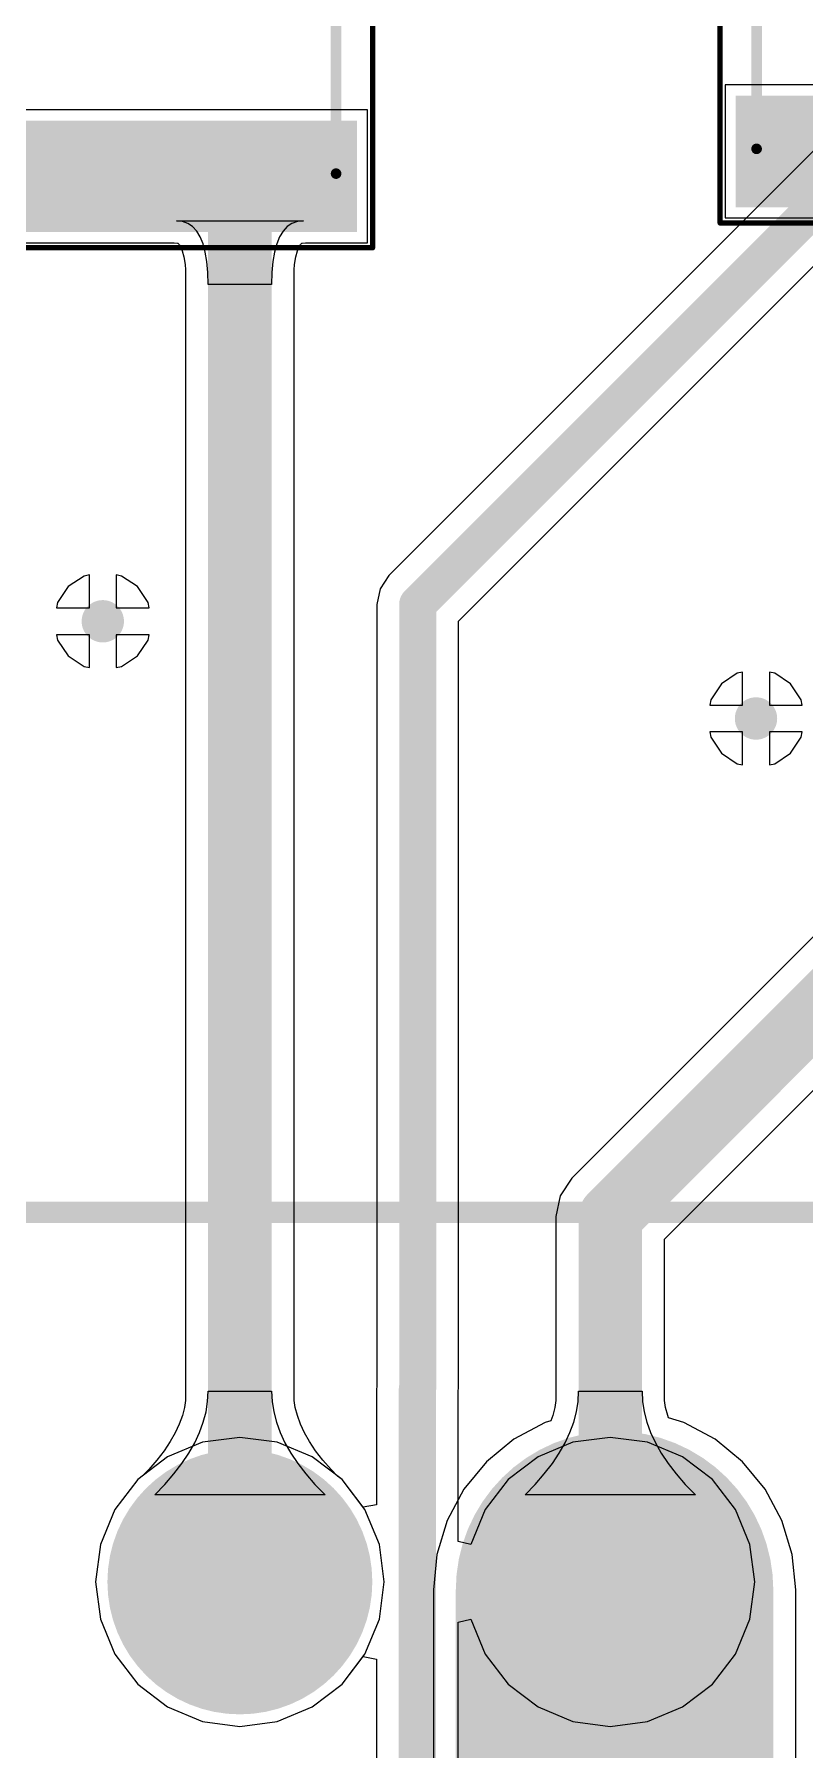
# Model space of a CAD drawing. Header units: millimetres. Extents: x 0.26 to 7.33, y 1.06 to 4.59.
# Drawn here: x 1.256 to 1.542, y 1.985 to 2.622 of the extents above; entities that cross this region are included whole.
import ezdxf

# ---------------------------------------------------------------- set-up
doc = ezdxf.new("R2010")
doc.units = ezdxf.units.MM
doc.header["$MEASUREMENT"] = 0
for name, color, linetype in [('BottomLayer', 5, 'Continuous'), ('BottomSolder', 6, 'Continuous'), ('Mechanical15', 56, 'Continuous'), ('Mechanical16', 56, 'Continuous'), ('MultiLayer', 9, 'Continuous'), ('PadHoleLayer', 156, 'Continuous'), ('TopLayer', 1, 'Continuous'), ('TopOverlay', 2, 'Continuous'), ('TopPaste', 8, 'Continuous'), ('TopSolder', 216, 'Continuous'), ('ViaHoleLayer', 16, 'Continuous')]:
    doc.layers.add(name, color=color, linetype=linetype)

# ---------------------------------------------------------------- blocks, each defined once
blk = doc.blocks.new('MX150_20_PIN_29')
at = {"layer": 'BottomLayer', "const_width": 0.04528}
for points in [[(-0.22933, 0.0689, 1), (-0.18405, 0.0689, 1)], [(-0.09154, 0.0689, 1), (-0.04626, 0.0689, 1)]]:
    blk.add_lwpolyline(points, format="xyb", close=True, dxfattribs=at)
at = {"layer": 'BottomSolder', "const_width": 0.04928}
for points in [[(-0.23133, 0.0689, 1), (-0.18205, 0.0689, 1)], [(-0.09354, 0.0689, 1), (-0.04426, 0.0689, 1)]]:
    blk.add_lwpolyline(points, format="xyb", close=True, dxfattribs=at)
at = {"layer": 'MultiLayer', "const_width": 0.04528}
for points in [[(-0.22933, 0.0689, 1), (-0.18405, 0.0689, 1)], [(-0.09154, 0.0689, 1), (-0.04626, 0.0689, 1)]]:
    blk.add_lwpolyline(points, format="xyb", close=True, dxfattribs=at)
at = {"layer": 'PadHoleLayer', "const_width": 0.0315}
for points in [[(-0.22244, 0.0689, 1), (-0.19094, 0.0689, 1)], [(-0.08465, 0.0689, 1), (-0.05315, 0.0689, 1)]]:
    blk.add_lwpolyline(points, format="xyb", close=True, dxfattribs=at)
at = {"layer": 'TopLayer', "const_width": 0.04528}
for points in [[(-0.22933, 0.0689, 1), (-0.18405, 0.0689, 1)], [(-0.09154, 0.0689, 1), (-0.04626, 0.0689, 1)]]:
    blk.add_lwpolyline(points, format="xyb", close=True, dxfattribs=at)
at = {"layer": 'TopOverlay', "const_width": 0.008}
blk.add_lwpolyline([(-1.08622, 0.2063), (1.0878, 0.2063)], dxfattribs=at)
at = {"layer": 'TopSolder', "const_width": 0.04928}
for points in [[(-0.23133, 0.0689, 1), (-0.18205, 0.0689, 1)], [(-0.09354, 0.0689, 1), (-0.04426, 0.0689, 1)]]:
    blk.add_lwpolyline(points, format="xyb", close=True, dxfattribs=at)
blk = doc.blocks.new('FUSC4632X85N_38')
at = {"layer": 'Mechanical15', "const_width": 0.00394}
for points in [[(-0.08957, -0.06378), (-0.08957, 0.06378)], [(0.08957, 0.06378), (-0.08957, 0.06378)], [(0.08957, -0.06378), (0.08957, 0.06378)], [(0.08957, -0.06378), (-0.08957, -0.06378)]]:
    blk.add_lwpolyline(points, dxfattribs=at)
at = {"layer": 'Mechanical15', "const_width": 0.00197}
for points in [[(-0.09055, 0.06378, 1), (-0.08858, 0.06378, 1)], [(-0.09055, 0.06378, 1), (-0.08858, 0.06378, 1)], [(0.08858, 0.06378, 1), (0.09055, 0.06378, 1)], [(0.08858, 0.06378, 1), (0.09055, 0.06378, 1)], [(-0.09055, -0.06378, 1), (-0.08858, -0.06378, 1)], [(-0.09055, -0.06378, 1), (-0.08858, -0.06378, 1)], [(0.08858, -0.06378, 1), (0.09055, -0.06378, 1)], [(0.08858, -0.06378, 1), (0.09055, -0.06378, 1)]]:
    blk.add_lwpolyline(points, format="xyb", close=True, dxfattribs=at)
at = {"layer": 'Mechanical16', "const_width": 0.00197}
for points in [[(-0.11713, -0.07736), (-0.11713, 0.07736)], [(0.11713, 0.07736), (-0.11713, 0.07736)], [(0.11713, -0.07736), (0.11713, 0.07736)], [(0.11713, -0.07736), (-0.11713, -0.07736)]]:
    blk.add_lwpolyline(points, dxfattribs=at)
at = {"layer": 'Mechanical16', "const_width": 0.000984}
for points in [[(-0.11762, 0.07736, 1), (-0.11663, 0.07736, 1)], [(-0.11762, 0.07736, 1), (-0.11663, 0.07736, 1)], [(0.11663, 0.07736, 1), (0.11762, 0.07736, 1)], [(0.11663, 0.07736, 1), (0.11762, 0.07736, 1)], [(-0.11762, -0.07736, 1), (-0.11663, -0.07736, 1)], [(-0.11762, -0.07736, 1), (-0.11663, -0.07736, 1)], [(0.11663, -0.07736, 1), (0.11762, -0.07736, 1)], [(0.11663, -0.07736, 1), (0.11762, -0.07736, 1)]]:
    blk.add_lwpolyline(points, format="xyb", close=True, dxfattribs=at)
at = {"layer": 'TopLayer'}
for points in [[(-0.07382, -0.06752), (-0.07382, 0.06752), (-0.10728, -0.06752), (-0.10728, 0.06752)], [(0.10728, -0.06752), (0.10728, 0.06752), (0.07382, -0.06752), (0.07382, 0.06752)]]:
    blk.add_solid(points, dxfattribs=at)
at = {"layer": 'TopOverlay', "const_width": 0.00787}
blk.add_lwpolyline([(0, -0.05984), (0, 0.05984)], dxfattribs=at)
at = {"layer": 'TopOverlay', "const_width": 0.00394}
for points in [[(-0.00197, 0.05984, 1), (0.00197, 0.05984, 1)], [(-0.00197, -0.05984, 1), (0.00197, -0.05984, 1)]]:
    blk.add_lwpolyline(points, format="xyb", close=True, dxfattribs=at)
at = {"layer": 'TopPaste'}
for points in [[(-0.07382, -0.06752), (-0.07382, 0.06752), (-0.10728, -0.06752), (-0.10728, 0.06752)], [(0.10728, -0.06752), (0.10728, 0.06752), (0.07382, -0.06752), (0.07382, 0.06752)]]:
    blk.add_solid(points, dxfattribs=at)
at = {"layer": 'TopSolder'}
for points in [[(-0.06982, -0.07152), (-0.06982, 0.07152), (-0.11128, -0.07152), (-0.11128, 0.07152)], [(0.11128, -0.07152), (0.11128, 0.07152), (0.06982, -0.07152), (0.06982, 0.07152)]]:
    blk.add_solid(points, dxfattribs=at)
blk = doc.blocks.new('FUSC4632X85N_128')
at = {"layer": 'Mechanical15', "const_width": 0.00394}
for points in [[(-0.08957, -0.06378), (-0.08957, 0.06378)], [(0.08957, 0.06378), (-0.08957, 0.06378)], [(0.08957, -0.06378), (0.08957, 0.06378)], [(0.08957, -0.06378), (-0.08957, -0.06378)]]:
    blk.add_lwpolyline(points, dxfattribs=at)
at = {"layer": 'Mechanical15', "const_width": 0.00197}
for points in [[(-0.09055, 0.06378, 1), (-0.08858, 0.06378, 1)], [(-0.09055, 0.06378, 1), (-0.08858, 0.06378, 1)], [(0.08858, 0.06378, 1), (0.09055, 0.06378, 1)], [(0.08858, 0.06378, 1), (0.09055, 0.06378, 1)], [(-0.09055, -0.06378, 1), (-0.08858, -0.06378, 1)], [(-0.09055, -0.06378, 1), (-0.08858, -0.06378, 1)], [(0.08858, -0.06378, 1), (0.09055, -0.06378, 1)], [(0.08858, -0.06378, 1), (0.09055, -0.06378, 1)]]:
    blk.add_lwpolyline(points, format="xyb", close=True, dxfattribs=at)
at = {"layer": 'Mechanical16', "const_width": 0.00197}
for points in [[(-0.11713, -0.07736), (-0.11713, 0.07736)], [(0.11713, 0.07736), (-0.11713, 0.07736)], [(0.11713, -0.07736), (0.11713, 0.07736)], [(0.11713, -0.07736), (-0.11713, -0.07736)]]:
    blk.add_lwpolyline(points, dxfattribs=at)
at = {"layer": 'Mechanical16', "const_width": 0.000984}
for points in [[(-0.11762, 0.07736, 1), (-0.11663, 0.07736, 1)], [(-0.11762, 0.07736, 1), (-0.11663, 0.07736, 1)], [(0.11663, 0.07736, 1), (0.11762, 0.07736, 1)], [(0.11663, 0.07736, 1), (0.11762, 0.07736, 1)], [(-0.11762, -0.07736, 1), (-0.11663, -0.07736, 1)], [(-0.11762, -0.07736, 1), (-0.11663, -0.07736, 1)], [(0.11663, -0.07736, 1), (0.11762, -0.07736, 1)], [(0.11663, -0.07736, 1), (0.11762, -0.07736, 1)]]:
    blk.add_lwpolyline(points, format="xyb", close=True, dxfattribs=at)
at = {"layer": 'TopLayer'}
for points in [[(-0.07382, -0.06752), (-0.07382, 0.06752), (-0.10728, -0.06752), (-0.10728, 0.06752)], [(0.10728, -0.06752), (0.10728, 0.06752), (0.07382, -0.06752), (0.07382, 0.06752)]]:
    blk.add_solid(points, dxfattribs=at)
at = {"layer": 'TopOverlay', "const_width": 0.00787}
blk.add_lwpolyline([(0, -0.05984), (0, 0.05984)], dxfattribs=at)
at = {"layer": 'TopOverlay', "const_width": 0.00394}
for points in [[(-0.00197, 0.05984, 1), (0.00197, 0.05984, 1)], [(-0.00197, -0.05984, 1), (0.00197, -0.05984, 1)]]:
    blk.add_lwpolyline(points, format="xyb", close=True, dxfattribs=at)
at = {"layer": 'TopPaste'}
for points in [[(-0.07382, -0.06752), (-0.07382, 0.06752), (-0.10728, -0.06752), (-0.10728, 0.06752)], [(0.10728, -0.06752), (0.10728, 0.06752), (0.07382, -0.06752), (0.07382, 0.06752)]]:
    blk.add_solid(points, dxfattribs=at)
at = {"layer": 'TopSolder'}
for points in [[(-0.06982, -0.07152), (-0.06982, 0.07152), (-0.11128, -0.07152), (-0.11128, 0.07152)], [(0.11128, -0.07152), (0.11128, 0.07152), (0.06982, -0.07152), (0.06982, 0.07152)]]:
    blk.add_solid(points, dxfattribs=at)

msp = doc.modelspace()

# ---------------------------------------------------------------- linework, layer by layer
at = {"layer": 'BottomLayer'}
for p, q in [((1.8287, 2.86247), (1.38741, 2.42118)), ((1.41332, 2.40415), (1.85017, 2.841)), ((1.27403, 2.42099), (1.26811, 2.41704)), ((1.276, 2.42138), (1.27403, 2.42099)), ((1.276, 2.40915), (1.276, 2.42138)), ((1.28797, 2.42099), (1.286, 2.42138)), ((1.286, 2.42138), (1.286, 2.40915)), ((1.29389, 2.41704), (1.28797, 2.42099)), ((1.38741, 2.42118), (1.38412, 2.41625)), ((1.26811, 2.41704), (1.26416, 2.41113)), ((1.29784, 2.41113), (1.29389, 2.41704)), ((1.38412, 2.41625), (1.38296, 2.41044)), ((1.26416, 2.41113), (1.26377, 2.40915)), ((1.26377, 2.40915), (1.276, 2.40915)), ((1.286, 2.40915), (1.29823, 2.40915)), ((1.29823, 2.40915), (1.29784, 2.41113)), ((1.38296, 2.41044), (1.38296, 2.11943)), ((1.276, 2.39915), (1.26377, 2.39915)), ((1.26377, 2.39915), (1.26416, 2.39718)), ((1.276, 2.38692), (1.276, 2.39915)), ((1.29823, 2.39915), (1.286, 2.39915)), ((1.286, 2.39915), (1.286, 2.38692)), ((1.29784, 2.39718), (1.29823, 2.39915)), ((1.41332, 2.11886), (1.41332, 2.40415)), ((1.26416, 2.39718), (1.26811, 2.39127)), ((1.29389, 2.39127), (1.29784, 2.39718)), ((1.26811, 2.39127), (1.27403, 2.38732)), ((1.27403, 2.38732), (1.276, 2.38692)), ((1.286, 2.38692), (1.28797, 2.38732)), ((1.28797, 2.38732), (1.29389, 2.39127)), ((1.51111, 2.38089), (1.50716, 2.37497)), ((1.51703, 2.38484), (1.51111, 2.38089)), ((1.519, 2.38523), (1.51703, 2.38484)), ((1.519, 2.373), (1.519, 2.38523)), ((1.53097, 2.38484), (1.529, 2.38523)), ((1.529, 2.38523), (1.529, 2.373)), ((1.53689, 2.38089), (1.53097, 2.38484)), ((1.54084, 2.37497), (1.53689, 2.38089)), ((1.50716, 2.37497), (1.50677, 2.373)), ((1.54123, 2.373), (1.54084, 2.37497)), ((1.50677, 2.373), (1.519, 2.373)), ((1.529, 2.373), (1.54123, 2.373)), ((1.519, 2.363), (1.50677, 2.363)), ((1.50677, 2.363), (1.50716, 2.36103)), ((1.50716, 2.36103), (1.51111, 2.35511)), ((1.519, 2.35077), (1.519, 2.363)), ((1.54123, 2.363), (1.529, 2.363)), ((1.529, 2.363), (1.529, 2.35077)), ((1.53689, 2.35511), (1.54084, 2.36103)), ((1.54084, 2.36103), (1.54123, 2.363)), ((1.51111, 2.35511), (1.51703, 2.35116)), ((1.53097, 2.35116), (1.53689, 2.35511)), ((1.51703, 2.35116), (1.519, 2.35077)), ((1.529, 2.35077), (1.53097, 2.35116)), ((1.38296, 2.11943), (1.38282, 2.11872)), ((1.38282, 2.11872), (1.38282, 2.07563)), ((1.41318, 2.11815), (1.41332, 2.11886)), ((1.41318, 2.06193), (1.41318, 2.11815)), ((1.31808, 2.09883), (1.30512, 2.09347)), ((1.33199, 2.10066), (1.31808, 2.09883)), ((1.3459, 2.09883), (1.33199, 2.10066)), ((1.35886, 2.09347), (1.3459, 2.09883)), ((1.45588, 2.09883), (1.44292, 2.09347)), ((1.46979, 2.10066), (1.45588, 2.09883)), ((1.48369, 2.09883), (1.46979, 2.10066)), ((1.49666, 2.09347), (1.48369, 2.09883)), ((1.30512, 2.09347), (1.294, 2.08493)), ((1.36999, 2.08493), (1.35886, 2.09347)), ((1.44292, 2.09347), (1.43179, 2.08493)), ((1.50778, 2.08493), (1.49666, 2.09347)), ((1.294, 2.08493), (1.28546, 2.0738)), ((1.37782, 2.07472), (1.36999, 2.08493)), ((1.43179, 2.08493), (1.42325, 2.0738)), ((1.51632, 2.0738), (1.50778, 2.08493)), ((1.28546, 2.0738), (1.28009, 2.06084)), ((1.38282, 2.07563), (1.37782, 2.07472)), ((1.42325, 2.0738), (1.41788, 2.06084)), ((1.52169, 2.06084), (1.51632, 2.0738)), ((1.28009, 2.06084), (1.27826, 2.04693)), ((1.41788, 2.06084), (1.41318, 2.06193)), ((1.52352, 2.04693), (1.52169, 2.06084)), ((1.27826, 2.04693), (1.28009, 2.03302)), ((1.52169, 2.03302), (1.52352, 2.04693)), ((1.28009, 2.03302), (1.28546, 2.02006)), ((1.41318, 2.03193), (1.41788, 2.03302)), ((1.41318, 1.97514), (1.41318, 2.03193)), ((1.41788, 2.03302), (1.42325, 2.02006)), ((1.51632, 2.02006), (1.52169, 2.03302)), ((1.28546, 2.02006), (1.294, 2.00893)), ((1.36999, 2.00893), (1.37782, 2.01914)), ((1.37782, 2.01914), (1.38282, 2.01823)), ((1.38282, 2.01823), (1.38282, 1.98143)), ((1.42325, 2.02006), (1.43179, 2.00893)), ((1.50778, 2.00893), (1.51632, 2.02006)), ((1.294, 2.00893), (1.30512, 2.00039)), ((1.35886, 2.00039), (1.36999, 2.00893)), ((1.43179, 2.00893), (1.44292, 2.00039)), ((1.49666, 2.00039), (1.50778, 2.00893)), ((1.30512, 2.00039), (1.31808, 1.99502)), ((1.3459, 1.99502), (1.35886, 2.00039)), ((1.44292, 2.00039), (1.45588, 1.99502)), ((1.48369, 1.99502), (1.49666, 2.00039)), ((1.31808, 1.99502), (1.33199, 1.99319)), ((1.33199, 1.99319), (1.3459, 1.99502)), ((1.45588, 1.99502), (1.46979, 1.99319)), ((1.46979, 1.99319), (1.48369, 1.99502))]:
    msp.add_line(p, q, dxfattribs=at)
at = {"layer": 'BottomLayer', "const_width": 0.01378}
for points in [[(1.39814, 2.41044), (1.843, 2.8553)], [(1.39814, 2.11886), (1.39814, 2.41044)], [(1.398, 2.11872), (1.39814, 2.11886)], [(1.398, 2.11872), (1.398, 2.11872)], [(1.398, 1.97514), (1.398, 2.11872)]]:
    msp.add_lwpolyline(points, dxfattribs=at)
at = {"layer": 'BottomLayer'}
for points, const_width in [([(1.27706, 2.40415, 1), (1.28494, 2.40415, 1)], 0.00787), ([(1.3947, 2.41044, 1), (1.40159, 2.41044, 1)], 0.00689), ([(1.3947, 2.41044, 1), (1.40159, 2.41044, 1)], 0.00689), ([(1.52006, 2.368, 1), (1.52794, 2.368, 1)], 0.00787), ([(1.39456, 2.11872, 1), (1.40144, 2.11872, 1)], 0.00689), ([(1.39456, 2.11872, 1), (1.40144, 2.11872, 1)], 0.00689), ([(1.39456, 2.11872, 1), (1.40144, 2.11872, 1)], 0.00689), ([(1.39456, 2.11872, 1), (1.40144, 2.11872, 1)], 0.00689), ([(1.3947, 2.11886, 1), (1.40159, 2.11886, 1)], 0.00689), ([(1.3947, 2.11886, 1), (1.40159, 2.11886, 1)], 0.00689)]:
    msp.add_lwpolyline(points, format="xyb", close=True, dxfattribs=dict(at, const_width=const_width))
at = {"layer": 'MultiLayer', "const_width": 0.00787}
for points in [[(1.27706, 2.40415, 1), (1.28494, 2.40415, 1)], [(1.52006, 2.368, 1), (1.52794, 2.368, 1)]]:
    msp.add_lwpolyline(points, format="xyb", close=True, dxfattribs=at)
at = {"layer": 'TopLayer'}
for p, q in [((1.66352, 2.60359), (1.51248, 2.60359)), ((1.51248, 2.60359), (1.51248, 2.55413)), ((1.37952, 2.59438), (1.22848, 2.59438)), ((1.37952, 2.54491), (1.37952, 2.59438)), ((1.31061, 2.5528), (1.30837, 2.55303)), ((1.30837, 2.55303), (1.35561, 2.55303)), ((1.31262, 2.55209), (1.31061, 2.5528)), ((1.31439, 2.55091), (1.31262, 2.55209)), ((1.35136, 2.55209), (1.34959, 2.55091)), ((1.35337, 2.5528), (1.35136, 2.55209)), ((1.35561, 2.55303), (1.35337, 2.5528)), ((1.51248, 2.55413), (1.5636, 2.55413)), ((1.31593, 2.54925), (1.31439, 2.55091)), ((1.31723, 2.54713), (1.31593, 2.54925)), ((1.31829, 2.54453), (1.31723, 2.54713)), ((1.34676, 2.54713), (1.34569, 2.54453)), ((1.34806, 2.54925), (1.34676, 2.54713)), ((1.34959, 2.55091), (1.34806, 2.54925)), ((1.22848, 2.54491), (1.30759, 2.54491)), ((1.30759, 2.54491), (1.3088, 2.54479)), ((1.3088, 2.54479), (1.30895, 2.54474)), ((1.30895, 2.54474), (1.30907, 2.54465)), ((1.30907, 2.54465), (1.3094, 2.5443)), ((1.3094, 2.5443), (1.30993, 2.54343)), ((1.30993, 2.54343), (1.31055, 2.54191)), ((1.31055, 2.54191), (1.31114, 2.53972)), ((1.31114, 2.53972), (1.31161, 2.53688)), ((1.31912, 2.54146), (1.31829, 2.54453)), ((1.31971, 2.53792), (1.31912, 2.54146)), ((1.34487, 2.54146), (1.34428, 2.53792)), ((1.34569, 2.54453), (1.34487, 2.54146)), ((1.35237, 2.53688), (1.35285, 2.53972)), ((1.35285, 2.53972), (1.35344, 2.54191)), ((1.35344, 2.54191), (1.35406, 2.54343)), ((1.35406, 2.54343), (1.35459, 2.5443)), ((1.35459, 2.5443), (1.35491, 2.54465)), ((1.35491, 2.54465), (1.35504, 2.54474)), ((1.35504, 2.54474), (1.35518, 2.54479)), ((1.35518, 2.54479), (1.35639, 2.54491)), ((1.35639, 2.54491), (1.37952, 2.54491)), ((1.31161, 2.53688), (1.31179, 2.53482)), ((1.31179, 2.53482), (1.31179, 2.11441)), ((1.32006, 2.5339), (1.31971, 2.53792)), ((1.32018, 2.52941), (1.32006, 2.5339)), ((1.34392, 2.5339), (1.3438, 2.52941)), ((1.34428, 2.53792), (1.34392, 2.5339)), ((1.35219, 2.53482), (1.35237, 2.53688)), ((1.35219, 2.11441), (1.35219, 2.53482)), ((1.3438, 2.52941), (1.32018, 2.52941)), ((1.27403, 2.42099), (1.26811, 2.41704)), ((1.276, 2.42138), (1.27403, 2.42099)), ((1.276, 2.40915), (1.276, 2.42138)), ((1.28797, 2.42099), (1.286, 2.42138)), ((1.286, 2.42138), (1.286, 2.40915)), ((1.29389, 2.41704), (1.28797, 2.42099)), ((1.26811, 2.41704), (1.26416, 2.41113)), ((1.29784, 2.41113), (1.29389, 2.41704)), ((1.26416, 2.41113), (1.26377, 2.40915)), ((1.26377, 2.40915), (1.276, 2.40915)), ((1.286, 2.40915), (1.29823, 2.40915)), ((1.29823, 2.40915), (1.29784, 2.41113)), ((1.276, 2.39915), (1.26377, 2.39915)), ((1.26377, 2.39915), (1.26416, 2.39718)), ((1.276, 2.38692), (1.276, 2.39915)), ((1.29823, 2.39915), (1.286, 2.39915)), ((1.286, 2.39915), (1.286, 2.38692)), ((1.29784, 2.39718), (1.29823, 2.39915)), ((1.26416, 2.39718), (1.26811, 2.39127)), ((1.29389, 2.39127), (1.29784, 2.39718)), ((1.26811, 2.39127), (1.27403, 2.38732)), ((1.27403, 2.38732), (1.276, 2.38692)), ((1.286, 2.38692), (1.28797, 2.38732)), ((1.28797, 2.38732), (1.29389, 2.39127)), ((1.51111, 2.38089), (1.50716, 2.37497)), ((1.51703, 2.38484), (1.51111, 2.38089)), ((1.519, 2.38523), (1.51703, 2.38484)), ((1.519, 2.373), (1.519, 2.38523)), ((1.53097, 2.38484), (1.529, 2.38523)), ((1.529, 2.38523), (1.529, 2.373)), ((1.53689, 2.38089), (1.53097, 2.38484)), ((1.54084, 2.37497), (1.53689, 2.38089)), ((1.50716, 2.37497), (1.50677, 2.373)), ((1.54123, 2.373), (1.54084, 2.37497)), ((1.50677, 2.373), (1.519, 2.373)), ((1.529, 2.373), (1.54123, 2.373)), ((1.519, 2.363), (1.50677, 2.363)), ((1.50677, 2.363), (1.50716, 2.36103)), ((1.50716, 2.36103), (1.51111, 2.35511)), ((1.519, 2.35077), (1.519, 2.363)), ((1.54123, 2.363), (1.529, 2.363)), ((1.529, 2.363), (1.529, 2.35077)), ((1.53689, 2.35511), (1.54084, 2.36103)), ((1.54084, 2.36103), (1.54123, 2.363)), ((1.51111, 2.35511), (1.51703, 2.35116)), ((1.53097, 2.35116), (1.53689, 2.35511)), ((1.51703, 2.35116), (1.519, 2.35077)), ((1.529, 2.35077), (1.53097, 2.35116)), ((1.5678, 2.30937), (1.4555, 2.19707)), ((1.48999, 2.17442), (1.60228, 2.28672)), ((1.4555, 2.19707), (1.45113, 2.19052)), ((1.45113, 2.19052), (1.44959, 2.18279)), ((1.44959, 2.18279), (1.44959, 2.11441)), ((1.48999, 2.11441), (1.48999, 2.17442)), ((1.31139, 2.11182), (1.31059, 2.10875)), ((1.31179, 2.11441), (1.31139, 2.11182)), ((1.31939, 2.11016), (1.31998, 2.11399)), ((1.31998, 2.11399), (1.32018, 2.1178)), ((1.32018, 2.1178), (1.3438, 2.1178)), ((1.3438, 2.1178), (1.344, 2.11399)), ((1.344, 2.11399), (1.3446, 2.11016)), ((1.3526, 2.11182), (1.35219, 2.11441)), ((1.35339, 2.10875), (1.3526, 2.11182)), ((1.44918, 2.11182), (1.44839, 2.10875)), ((1.44959, 2.11441), (1.44918, 2.11182)), ((1.45718, 2.11016), (1.45778, 2.11399)), ((1.45778, 2.11399), (1.45798, 2.1178)), ((1.45798, 2.1178), (1.4816, 2.1178)), ((1.4816, 2.1178), (1.4818, 2.11399)), ((1.4818, 2.11399), (1.48239, 2.11016)), ((1.49039, 2.11182), (1.48999, 2.11441)), ((1.49119, 2.10875), (1.49039, 2.11182)), ((1.30945, 2.10561), (1.30795, 2.10238)), ((1.31059, 2.10875), (1.30945, 2.10561)), ((1.317, 2.10249), (1.31839, 2.10633)), ((1.31839, 2.10633), (1.31939, 2.11016)), ((1.3446, 2.11016), (1.34559, 2.10633)), ((1.34559, 2.10633), (1.34698, 2.10249)), ((1.35453, 2.10561), (1.35339, 2.10875)), ((1.35603, 2.10238), (1.35453, 2.10561)), ((1.44559, 2.10618), (1.43394, 2.09995)), ((1.44769, 2.10681), (1.44559, 2.10618)), ((1.44839, 2.10875), (1.44769, 2.10681)), ((1.4548, 2.10249), (1.45619, 2.10633)), ((1.45619, 2.10633), (1.45718, 2.11016)), ((1.48239, 2.11016), (1.48339, 2.10633)), ((1.48339, 2.10633), (1.48478, 2.10249)), ((1.4915, 2.1079), (1.49119, 2.10875)), ((1.49716, 2.10618), (1.4915, 2.1079)), ((1.50881, 2.09995), (1.49716, 2.10618)), ((1.30608, 2.09907), (1.30381, 2.09567)), ((1.30795, 2.10238), (1.30608, 2.09907)), ((1.31521, 2.09864), (1.317, 2.10249)), ((1.34698, 2.10249), (1.34877, 2.09864)), ((1.35791, 2.09907), (1.35603, 2.10238)), ((1.36018, 2.09567), (1.35791, 2.09907)), ((1.43394, 2.09995), (1.42373, 2.09157)), ((1.45301, 2.09864), (1.4548, 2.10249)), ((1.48478, 2.10249), (1.48657, 2.09864)), ((1.51902, 2.09157), (1.50881, 2.09995)), ((1.30381, 2.09567), (1.30114, 2.09221)), ((1.31044, 2.09092), (1.31302, 2.09478)), ((1.31302, 2.09478), (1.31521, 2.09864)), ((1.34877, 2.09864), (1.35096, 2.09478)), ((1.35096, 2.09478), (1.35355, 2.09092)), ((1.36284, 2.09221), (1.36018, 2.09567)), ((1.44823, 2.09092), (1.45082, 2.09478)), ((1.45082, 2.09478), (1.45301, 2.09864)), ((1.48657, 2.09864), (1.48876, 2.09478)), ((1.48876, 2.09478), (1.49134, 2.09092)), ((1.29569, 2.08623), (1.294, 2.08493)), ((1.29807, 2.08868), (1.29569, 2.08623)), ((1.30114, 2.09221), (1.29807, 2.08868)), ((1.30408, 2.08316), (1.30746, 2.08704)), ((1.30746, 2.08704), (1.31044, 2.09092)), ((1.35355, 2.09092), (1.35653, 2.08704)), ((1.35653, 2.08704), (1.35991, 2.08316)), ((1.36592, 2.08868), (1.36284, 2.09221)), ((1.36829, 2.08623), (1.36592, 2.08868)), ((1.36999, 2.08493), (1.36829, 2.08623)), ((1.42373, 2.09157), (1.41535, 2.08136)), ((1.44187, 2.08316), (1.44525, 2.08704)), ((1.44525, 2.08704), (1.44823, 2.09092)), ((1.49134, 2.09092), (1.49432, 2.08704)), ((1.49432, 2.08704), (1.4977, 2.08316)), ((1.5274, 2.08136), (1.51902, 2.09157)), ((1.294, 2.08493), (1.28546, 2.0738)), ((1.3003, 2.07926), (1.30408, 2.08316)), ((1.35991, 2.08316), (1.36368, 2.07926)), ((1.37853, 2.0738), (1.36999, 2.08493)), ((1.41535, 2.08136), (1.40913, 2.06971)), ((1.43809, 2.07926), (1.44187, 2.08316)), ((1.4977, 2.08316), (1.50148, 2.07926)), ((1.53363, 2.06971), (1.5274, 2.08136)), ((1.28546, 2.0738), (1.28009, 2.06084)), ((1.36368, 2.07926), (1.3003, 2.07926)), ((1.3839, 2.06084), (1.37853, 2.0738)), ((1.50148, 2.07926), (1.43809, 2.07926)), ((1.40913, 2.06971), (1.40529, 2.05707)), ((1.53746, 2.05707), (1.53363, 2.06971)), ((1.28009, 2.06084), (1.27826, 2.04693)), ((1.38573, 2.04693), (1.3839, 2.06084)), ((1.40529, 2.05707), (1.404, 2.04393)), ((1.53876, 2.04393), (1.53746, 2.05707)), ((1.27826, 2.04693), (1.28009, 2.03302)), ((1.3839, 2.03302), (1.38573, 2.04693)), ((1.404, 2.04393), (1.404, 1.90613)), ((1.53876, 1.90613), (1.53876, 2.04393)), ((1.28009, 2.03302), (1.28546, 2.02006)), ((1.37853, 2.02006), (1.3839, 2.03302)), ((1.28546, 2.02006), (1.294, 2.00893)), ((1.36999, 2.00893), (1.37853, 2.02006)), ((1.294, 2.00893), (1.30512, 2.00039)), ((1.35886, 2.00039), (1.36999, 2.00893)), ((1.30512, 2.00039), (1.31808, 1.99502)), ((1.3459, 1.99502), (1.35886, 2.00039)), ((1.31808, 1.99502), (1.33199, 1.99319)), ((1.33199, 1.99319), (1.3459, 1.99502))]:
    msp.add_line(p, q, dxfattribs=at)
for points, const_width in [([(1.33199, 2.04693), (1.33199, 2.56965)], 0.02362), ([(1.46979, 2.18279), (1.588, 2.301)], 0.02362), ([(1.46979, 2.07621), (1.46979, 2.18279)], 0.02362), ([(1.47138, 1.90613), (1.47138, 2.04393)], 0.11811), ([(1.46979, 2.07621), (1.489, 2.057)], 0.02362)]:
    msp.add_lwpolyline(points, dxfattribs=dict(at, const_width=const_width))
for points, const_width in [([(1.32609, 2.56965, 1), (1.3379, 2.56965, 1)], 0.01181), ([(1.27706, 2.40415, 1), (1.28494, 2.40415, 1)], 0.00787), ([(1.52006, 2.368, 1), (1.52794, 2.368, 1)], 0.00787), ([(1.46388, 2.18279, 1), (1.47569, 2.18279, 1)], 0.01181), ([(1.46388, 2.18279, 1), (1.47569, 2.18279, 1)], 0.01181), ([(1.44185, 2.04393, 1), (1.50091, 2.04393, 1)], 0.05906), ([(1.46388, 2.07621, 1), (1.47569, 2.07621, 1)], 0.01181), ([(1.46388, 2.07621, 1), (1.47569, 2.07621, 1)], 0.01181), ([(1.48309, 2.057, 1), (1.49491, 2.057, 1)], 0.01181), ([(1.32609, 2.04693, 1), (1.3379, 2.04693, 1)], 0.01181)]:
    msp.add_lwpolyline(points, format="xyb", close=True, dxfattribs=dict(at, const_width=const_width))
at = {"layer": 'ViaHoleLayer', "const_width": 0.00591}
for points in [[(1.27805, 2.40415, 1), (1.28395, 2.40415, 1)], [(1.52105, 2.368, 1), (1.52695, 2.368, 1)]]:
    msp.add_lwpolyline(points, format="xyb", close=True, dxfattribs=at)

# ---------------------------------------------------------------- block references
for name, p, rotation in [('FUSC4632X85N_128', (1.588, 2.66941), 270), ('FUSC4632X85N_38', (1.304, 2.6602), 270), ('MX150_20_PIN_29', (1.53868, 1.97803), 360)]:
    msp.add_blockref(name, p, dxfattribs=dict(rotation=rotation))

doc.saveas('drawing.dxf')
